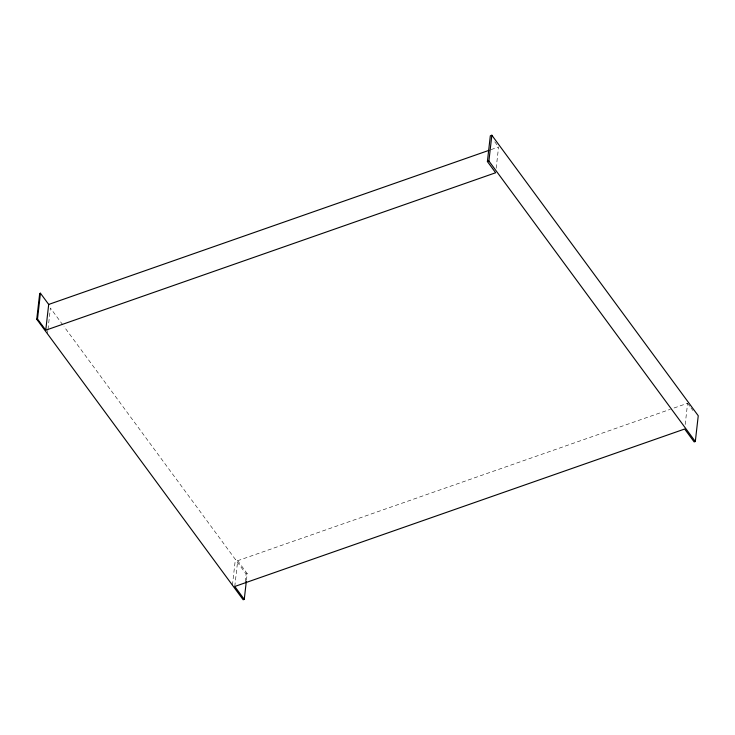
<?xml version="1.0" encoding="UTF-8"?>
<svg xmlns="http://www.w3.org/2000/svg" width="735" height="735" viewBox="0 0 735 735"><rect width="100%" height="100%" fill="white"/><g stroke="black" fill="none" stroke-linecap="round" stroke-linejoin="round"><path stroke-width="0.55" stroke-dasharray="3.67 2.76" d="M47.481 333.828L47.867 330.474M47.995 329.353L50.421 308.066L63.339 325.623M232.425 585.17L235.356 559.409M234.768 586.475L237.699 560.704L670.302 409.312M245.205 581.835L246.096 573.998L64.019 326.551M246.427 580.338L247.199 573.612L237.699 560.704M496.162 168.269L498.587 146.982L491.017 149.637M685.185 424.536L687.611 403.249L671.386 408.926M246.096 573.998L247.199 573.612M687.611 403.249L690.321 406.942M691.001 407.861L693.032 410.626M494.774 141.809L497.953 146.127"/><path stroke-width="1.1" d="M36.75 319.247L39.69 293.476L40.434 293.219L48.694 304.437L45.754 330.199L495.656 172.753L487.397 161.535L490.328 135.764L491.844 135.24L698.25 415.753L695.31 441.524L694.171 441.919L684.671 429.019L234.768 586.475L244.259 599.374L243.156 599.76L36.75 319.247L37.503 318.981L40.434 293.219M244.259 599.374L246.308 581.449M695.31 441.524L488.904 161.002L491.844 135.24M48.694 304.437L488.858 150.39M487.397 161.535L488.904 161.002M37.503 318.981L45.754 330.199"/></g></svg>
